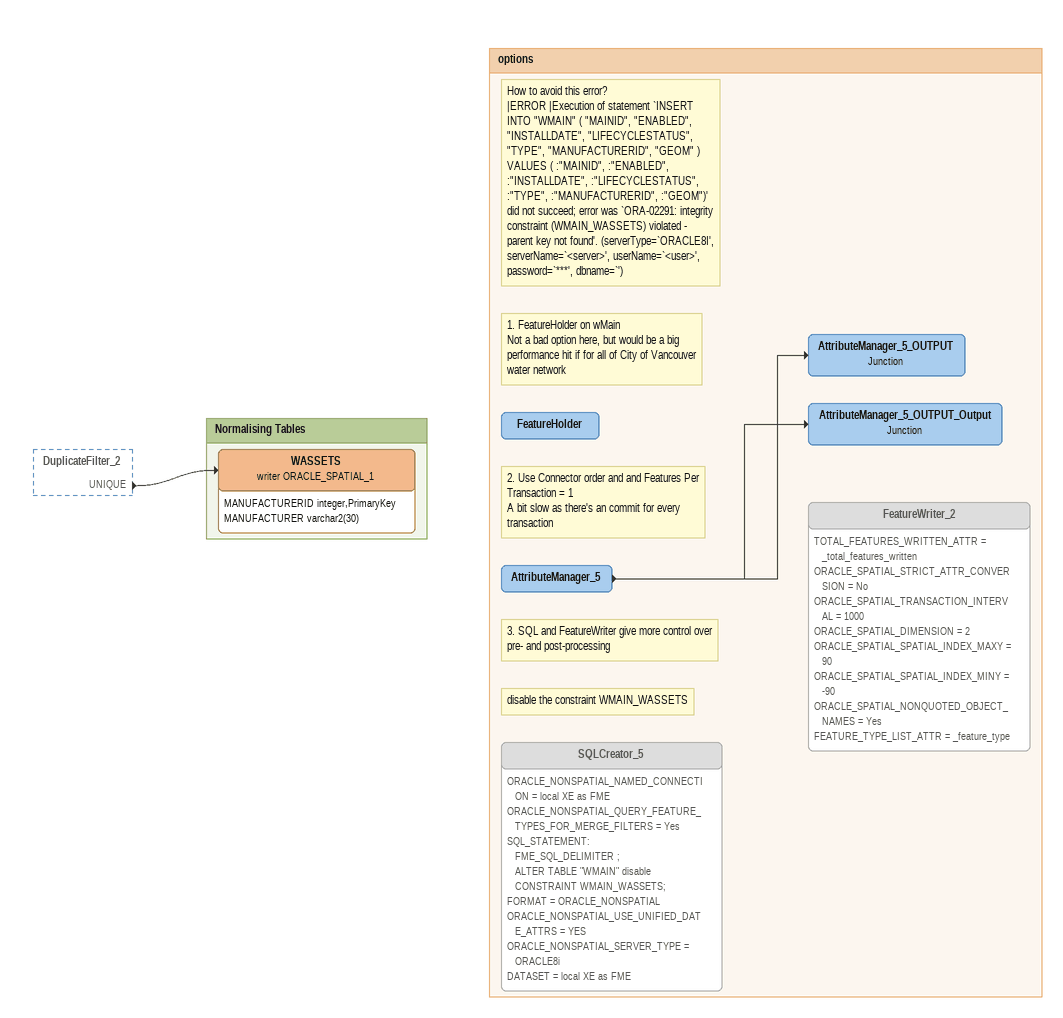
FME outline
DuplicateFilter_2 [outside]
    UNIQUE -> WASSETS (writer ORACLE_SPATIAL_1)

Bookmark: Normalising Tables
WASSETS (writer ORACLE_SPATIAL_1)
    attributes: MANUFACTURERID integer,PrimaryKey, MANUFACTURER varchar2(30)

Bookmark: options
Note: How to avoid this error? / |ERROR |Execution of statement `INSERT INTO "WMAIN" ( "MAINID", "ENABLED", "INSTALLDATE", "LIFECYCLESTATUS", "TYPE", "MANUFACTURERID", "GEOM" ) VALUES ( :"MAINID", :"ENABLED", :"INSTALLDATE", :"LIFECYCLESTATUS", :"TYPE", :"MANUFACTURERID", :"GEOM")' did not succeed; error was `ORA-02291: integrity constraint (WMAIN_WASSETS) violated - parent key not found'. (serverType=`ORACLE8I', serverName=`<server>', userName=`<user>', password=`***', dbname=`')
Note: 1. FeatureHolder on wMain / Not a bad option here, but would be a big performance hit if for all of City of Vancouver water network
FeatureHolder
Note: 2. Use Connector order and and Features Per Transaction = 1 / A bit slow as there's an commit for every transaction
AttributeManager_5
    -> AttributeManager_5_OUTPUT
    -> AttributeManager_5_OUTPUT_Output
AttributeManager_5_OUTPUT: Junction
AttributeManager_5_OUTPUT_Output: Junction
Note: 3. SQL and FeatureWriter give more control over pre- and post-processing
Note: disable the constraint WMAIN_WASSETS
SQLCreator_5 [off]
    ORACLE_NONSPATIAL_NAMED_CONNECTION = local XE as FME
    ORACLE_NONSPATIAL_QUERY_FEATURE_TYPES_FOR_MERGE_FILTERS = Yes
    SQL_STATEMENT:
      FME_SQL_DELIMITER ;
      ALTER TABLE "WMAIN" disable CONSTRAINT WMAIN_WASSETS;
    FORMAT = ORACLE_NONSPATIAL
    ORACLE_NONSPATIAL_USE_UNIFIED_DATE_ATTRS = YES
    ORACLE_NONSPATIAL_SERVER_TYPE = ORACLE8i
    DATASET = local XE as FME
FeatureWriter_2 [off]
    TOTAL_FEATURES_WRITTEN_ATTR = _total_features_written
    ORACLE_SPATIAL_STRICT_ATTR_CONVERSION = No
    ORACLE_SPATIAL_TRANSACTION_INTERVAL = 1000
    ORACLE_SPATIAL_DIMENSION = 2
    ORACLE_SPATIAL_SPATIAL_INDEX_MAXY = 90
    ORACLE_SPATIAL_SPATIAL_INDEX_MINY = -90
    ORACLE_SPATIAL_NONQUOTED_OBJECT_NAMES = Yes
    FEATURE_TYPE_LIST_ATTR = _feature_type
